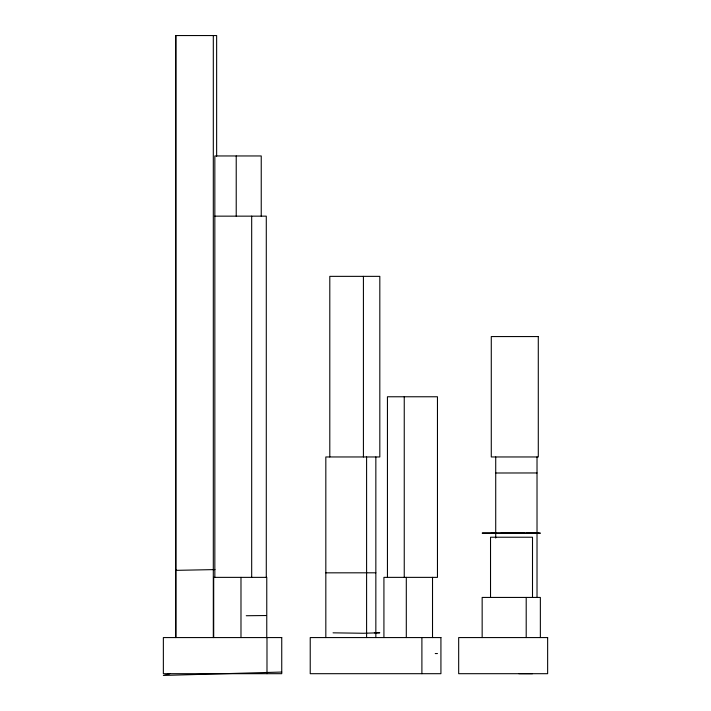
<?xml version="1.0" encoding="UTF-8"?>
<svg xmlns="http://www.w3.org/2000/svg" width="711" height="711" viewBox="0 0 711 711"><rect width="100%" height="100%" fill="white"/><g stroke="black" fill="none" stroke-linecap="round" stroke-linejoin="round"><path stroke-width="1.07" d="M169.787 673.744L163.361 675.45L281.743 672.046M266.287 615.53L246.264 615.735M374.395 632.843L379.816 632.763L363.419 633.27L333.05 632.834M526.202 533.17L540.36 533.152L482.156 533.108L524.371 533.134M214.838 216.153L266.287 216.153L266.287 577.368M495.718 473.002L537.018 472.957M325.825 572.835L375.843 572.808M491.283 533.09L496.305 533.099M501.122 533.117L538.289 533.188M435.248 653.551L437.461 653.551M532.503 673.699L518.826 673.673M214.971 569.582L175.813 570.355L175.768 569.627M540.36 637.571L540.36 597.436L482.156 597.436L482.156 637.571M537.018 456.96L537.018 597.551M532.503 597.436L532.503 537.232L490.528 537.232L490.528 597.436M526.202 597.436L526.202 637.571M495.718 456.96L495.718 538.031M432.519 577.368L432.519 637.571M421.899 637.571L421.899 673.69M406.301 577.368L406.301 637.571M404.248 396.765L404.248 577.368M387.442 577.368L387.442 396.765L437.461 396.765L437.461 577.368L383.922 577.368L383.922 637.571M375.843 456.96L375.843 637.571M366.592 456.96L366.592 637.571M363.419 276.357L363.419 456.96M329.797 456.96L329.797 276.357L379.816 276.357L379.816 456.96L325.825 456.96L325.825 637.571M266.989 637.571L266.989 673.69M266.767 637.571L266.767 577.368L213.7 577.368L213.7 637.571M261.239 216.153L261.239 155.958L214.838 155.958L214.838 577.368M251.685 216.153L251.685 577.368M240.985 577.368L240.985 637.571M236.221 155.958L236.221 216.153M216.642 156.171L216.642 35.55L175.768 35.55L175.768 637.571M213.309 35.55L213.309 637.571M175.813 35.55L175.813 637.571M538.289 336.561L491.283 336.561L491.283 456.96L538.289 456.96L538.289 336.561M281.743 637.571L163.361 637.571L163.361 673.69L281.743 673.69L281.743 637.571M440.927 637.571L310.227 637.571L310.227 673.69L440.927 673.69L440.927 637.571M547.639 637.571L458.675 637.571L458.675 673.69L547.639 673.69L547.639 637.571"/></g></svg>
